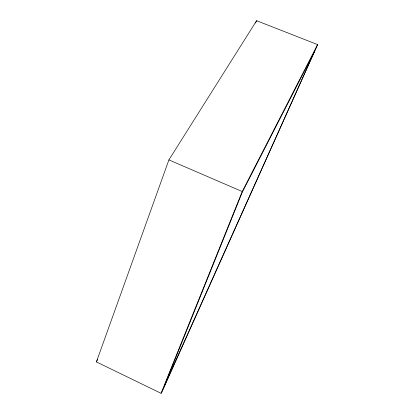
<?xml version="1.0" encoding="UTF-8"?>
<svg xmlns="http://www.w3.org/2000/svg" width="414" height="414" viewBox="0 0 414 414"><rect width="100%" height="100%" fill="white"/><g stroke="black" fill="none" stroke-linecap="round" stroke-linejoin="round"><path stroke-width="0.62" d="M96.405 361.924L168.896 159.902L256.597 20.7L317.595 44.593L161.507 392.912L161.036 393.3L96.405 361.924L97.507 359.585M242.231 191.532L161.036 393.3L317.595 44.593L242.231 191.532L168.896 159.902M164.679 385.18L242.262 192.262L314.562 51.341M255.495 23.044L256.597 20.7"/></g></svg>
